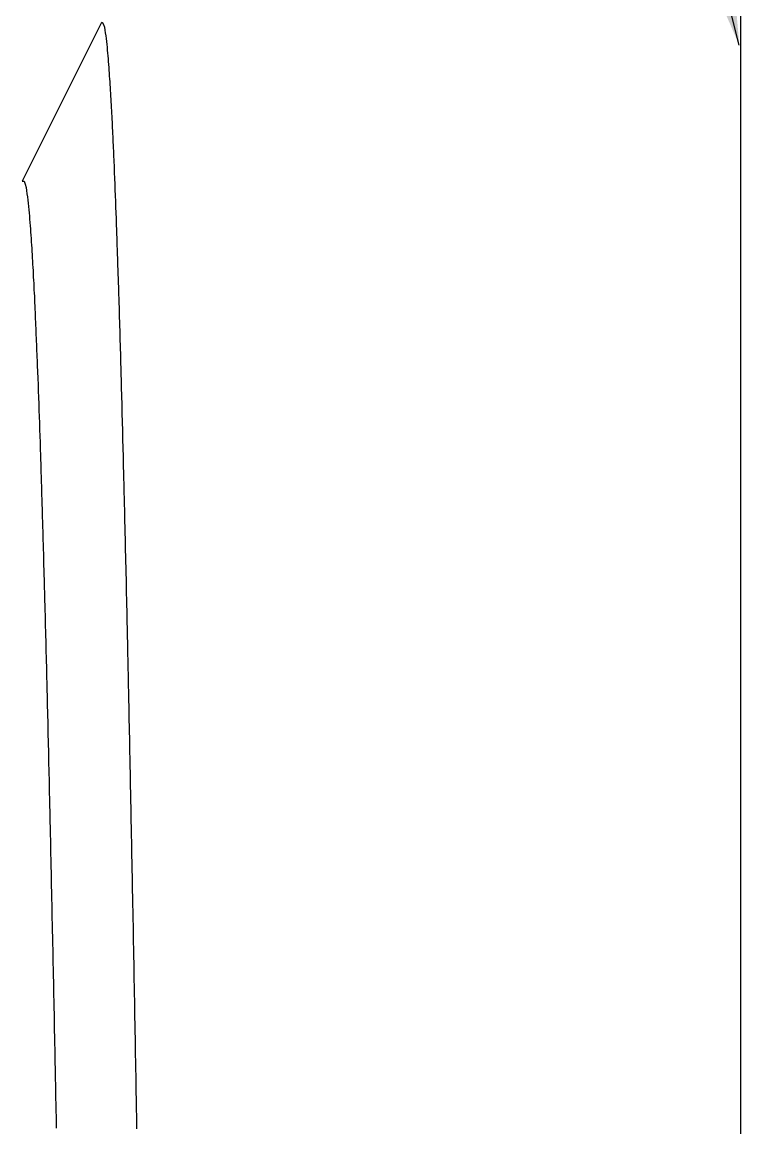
# Model space of a CAD drawing. Header units: millimetres. Extents: x 0 to 3800, y -67 to 2530.
# Drawn here: x 2239.18 to 2244.52, y 901.01 to 909.23 of the extents above; entities that cross this region are included whole.
import ezdxf

# ---------------------------------------------------------------- set-up
doc = ezdxf.new("R2010")
doc.units = ezdxf.units.MM
for name, color, linetype in [('내부선 및 부속', 4, 'Continuous'), ('외형선', 3, 'Continuous'), ('치수선', 7, 'Continuous')]:
    doc.layers.add(name, color=color, linetype=linetype)
doc.styles.add('____', font='')
doc.styles.get('____').set_extended_font_data('굴림')
doc.dimstyles.new('MSADIM', dxfattribs={"dimtxt": 33, "dimasz": 17, "dimexe": 10, "dimexo": 7.5, "dimgap": 10, "dimtad": 0, "dimtih": 1, "dimtoh": 1, "dimdec": 0, "dimzin": 1, "dimdsep": 46, "dimtxsty": '____', "dimcen": 11.25, "dimadec": 0, "dimazin": 0, "dimtfac": 1, "dimtdec": 0, "dimtix": 1, "dimtmove": 0, "dimatfit": 3, "dimfxl": 1, "dimtolj": 1, "dimtzin": 1, "dimarcsym": 0})

msp = doc.modelspace()

# ---------------------------------------------------------------- linework, layer by layer
at = {"layer": '내부선 및 부속', "linetype": 'Continuous'}
for q in [(2239.1816, 908.0468), (2239.7757, 909.2272)]:
    msp.add_line((2239.7685, 909.2199), q, dxfattribs=at)
at = {"layer": '내부선 및 부속', "linetype": 'Continuous', "flags": 128}
for points in [[(2239.7758, 909.2267), (2239.7868, 909.2097), (2239.7928, 909.1887), (2239.7968, 909.1677), (2239.7998, 909.1467), (2239.8028, 909.1257), (2239.8058, 909.1047), (2239.8078, 909.0827), (2239.8108, 909.0617), (2239.8128, 909.0407), (2239.8148, 909.0187), (2239.8168, 908.9977), (2239.8188, 908.9767), (2239.8208, 908.9547), (2239.8218, 908.9337), (2239.8238, 908.9127), (2239.8258, 908.8907), (2239.8268, 908.8697), (2239.8288, 908.8477), (2239.8298, 908.8267), (2239.8318, 908.8057), (2239.8328, 908.7837), (2239.8338, 908.7627), (2239.8358, 908.7417), (2239.8368, 908.7197), (2239.8378, 908.6987), (2239.8398, 908.6767), (2239.8408, 908.6557), (2239.8418, 908.6347), (2239.8428, 908.6127), (2239.8438, 908.5917), (2239.8448, 908.5697), (2239.8468, 908.5487), (2239.8478, 908.5277), (2239.8488, 908.5057), (2239.8498, 908.4847), (2239.8508, 908.4627), (2239.8518, 908.4417), (2239.8528, 908.4207), (2239.8538, 908.3987), (2239.8548, 908.3777), (2239.8558, 908.3557), (2239.8568, 908.3347), (2239.8578, 908.3137), (2239.8588, 908.2917), (2239.8598, 908.2707), (2239.8608, 908.2487), (2239.8618, 908.2277), (2239.8628, 908.2067), (2239.8638, 908.1847), (2239.8648, 908.1637), (2239.8658, 908.1417), (2239.8658, 908.1207), (2239.8668, 908.0987), (2239.8678, 908.0777), (2239.8688, 908.0567), (2239.8698, 908.0347), (2239.8708, 908.0137), (2239.8718, 907.9917), (2239.8718, 907.9707), (2239.8728, 907.9497), (2239.8738, 907.9277), (2239.8748, 907.9067), (2239.8758, 907.8847), (2239.8758, 907.8637), (2239.8768, 907.8427), (2239.8778, 907.8207), (2239.8788, 907.7997), (2239.8798, 907.7777), (2239.8798, 907.7567), (2239.8808, 907.7347), (2239.8818, 907.7137), (2239.8828, 907.6927), (2239.8828, 907.6707), (2239.8838, 907.6497), (2239.8848, 907.6277), (2239.8858, 907.6067), (2239.8858, 907.5857), (2239.8868, 907.5637), (2239.8878, 907.5427), (2239.8888, 907.5207), (2239.8888, 907.4997), (2239.8898, 907.4777), (2239.8908, 907.4567), (2239.8908, 907.4357), (2239.8918, 907.4137), (2239.8928, 907.3927), (2239.8938, 907.3707), (2239.8938, 907.3497), (2239.8948, 907.3287), (2239.8958, 907.3067), (2239.8958, 907.2857), (2239.8968, 907.2637), (2239.8978, 907.2427), (2239.8978, 907.2207), (2239.8988, 907.1997), (2239.8998, 907.1787), (2239.8998, 907.1567), (2239.9008, 907.1357), (2239.9018, 907.1137), (2239.9018, 907.0927), (2239.9018, 907.0927), (2239.9028, 907.0717), (2239.9038, 907.0497), (2239.9038, 907.0287), (2239.9048, 907.0067), (2239.9048, 906.9857), (2239.9058, 906.9637), (2239.9068, 906.9427), (2239.9068, 906.9217), (2239.9078, 906.8997), (2239.9088, 906.8787), (2239.9088, 906.8567), (2239.9098, 906.8357), (2239.9098, 906.8147), (2239.9108, 906.7927), (2239.9118, 906.7717), (2239.9118, 906.7497), (2239.9128, 906.7287), (2239.9128, 906.7067), (2239.9138, 906.6857), (2239.9148, 906.6647), (2239.9148, 906.6427), (2239.9158, 906.6217), (2239.9158, 906.5997), (2239.9168, 906.5787), (2239.9178, 906.5567), (2239.9178, 906.5357), (2239.9188, 906.5147), (2239.9188, 906.4927), (2239.9198, 906.4717), (2239.9208, 906.4497), (2239.9208, 906.4287), (2239.9218, 906.4077), (2239.9218, 906.3857), (2239.9228, 906.3647), (2239.9228, 906.3427), (2239.9238, 906.3217), (2239.9238, 906.2997), (2239.9248, 906.2787), (2239.9258, 906.2577), (2239.9258, 906.2357), (2239.9268, 906.2147), (2239.9268, 906.1927), (2239.9278, 906.1717), (2239.9278, 906.1497), (2239.9288, 906.1287), (2239.9288, 906.1077), (2239.9298, 906.0857), (2239.9308, 906.0647), (2239.9308, 906.0427), (2239.9318, 906.0217), (2239.9318, 906.0007), (2239.9328, 905.9787), (2239.9328, 905.9577), (2239.9338, 905.9357), (2239.9338, 905.9147), (2239.9348, 905.8927), (2239.9348, 905.8717), (2239.9358, 905.8507), (2239.9358, 905.8287), (2239.9368, 905.8077), (2239.9368, 905.7857), (2239.9378, 905.7647), (2239.9388, 905.7427), (2239.9388, 905.7217), (2239.9398, 905.7007), (2239.9398, 905.6787), (2239.9408, 905.6577), (2239.9408, 905.6357), (2239.9418, 905.6147), (2239.9418, 905.5927), (2239.9428, 905.5717), (2239.9428, 905.5507), (2239.9438, 905.5287), (2239.9438, 905.5077), (2239.9448, 905.4857), (2239.9448, 905.4647), (2239.9458, 905.4437), (2239.9458, 905.4217), (2239.9468, 905.4007), (2239.9468, 905.3787), (2239.9478, 905.3577), (2239.9478, 905.3357), (2239.9488, 905.3147), (2239.9488, 905.2937), (2239.9498, 905.2717), (2239.9498, 905.2507), (2239.9508, 905.2287), (2239.9508, 905.2077), (2239.9518, 905.1857), (2239.9518, 905.1647), (2239.9528, 905.1437), (2239.9528, 905.1217), (2239.9538, 905.1007), (2239.9538, 905.0787), (2239.9538, 905.0577), (2239.9548, 905.0367), (2239.9548, 905.0147), (2239.9558, 904.9937), (2239.9558, 904.9717), (2239.9568, 904.9507), (2239.9568, 904.9507), (2239.9568, 904.9287), (2239.9578, 904.9077), (2239.9578, 904.8867), (2239.9588, 904.8647), (2239.9588, 904.8437), (2239.9598, 904.8217), (2239.9598, 904.8007), (2239.9608, 904.7787), (2239.9608, 904.7577), (2239.9618, 904.7367), (2239.9618, 904.7147), (2239.9618, 904.6937), (2239.9628, 904.6717), (2239.9628, 904.6507), (2239.9638, 904.6287), (2239.9638, 904.6077), (2239.9648, 904.5867), (2239.9648, 904.5647), (2239.9658, 904.5437), (2239.9658, 904.5217), (2239.9668, 904.5007), (2239.9668, 904.4797), (2239.9678, 904.4577), (2239.9678, 904.4367), (2239.9678, 904.4147), (2239.9688, 904.3937), (2239.9688, 904.3717), (2239.9698, 904.3507), (2239.9698, 904.3297), (2239.9708, 904.3077), (2239.9708, 904.2867), (2239.9718, 904.2647), (2239.9718, 904.2437), (2239.9718, 904.2217), (2239.9728, 904.2007), (2239.9728, 904.1797), (2239.9738, 904.1577), (2239.9738, 904.1367), (2239.9748, 904.1147), (2239.9748, 904.0937), (2239.9758, 904.0717), (2239.9758, 904.0507), (2239.9758, 904.0297), (2239.9768, 904.0077), (2239.9768, 903.9867), (2239.9778, 903.9647), (2239.9778, 903.9437), (2239.9788, 903.9217), (2239.9788, 903.9007), (2239.9788, 903.8797), (2239.9798, 903.8577), (2239.9798, 903.8367), (2239.9808, 903.8147), (2239.9808, 903.7937), (2239.9818, 903.7727), (2239.9818, 903.7507), (2239.9828, 903.7297), (2239.9828, 903.7077), (2239.9828, 903.6867), (2239.9838, 903.6647), (2239.9838, 903.6437), (2239.9848, 903.6227), (2239.9848, 903.6007), (2239.9848, 903.5797), (2239.9858, 903.5577), (2239.9858, 903.5367), (2239.9868, 903.5147), (2239.9868, 903.4937), (2239.9878, 903.4727), (2239.9878, 903.4507), (2239.9878, 903.4297), (2239.9888, 903.4077), (2239.9888, 903.3867), (2239.9898, 903.3647), (2239.9898, 903.3437), (2239.9908, 903.3227), (2239.9908, 903.3007), (2239.9908, 903.2797), (2239.9918, 903.2577), (2239.9918, 903.2367), (2239.9928, 903.2147), (2239.9928, 903.1937), (2239.9928, 903.1727), (2239.9938, 903.1507), (2239.9938, 903.1297), (2239.9948, 903.1077), (2239.9948, 903.0867), (2239.9948, 903.0657), (2239.9958, 903.0437), (2239.9958, 903.0227), (2239.9968, 903.0007), (2239.9968, 902.9797), (2239.9978, 902.9577), (2239.9978, 902.9367), (2239.9978, 902.9157), (2239.9988, 902.8937), (2239.9988, 902.8727), (2239.9998, 902.8507), (2239.9998, 902.8297), (2239.9998, 902.8077), (2239.9998, 902.8077), (2240.0008, 902.7867), (2240.0008, 902.7657), (2240.0018, 902.7437), (2240.0018, 902.7227), (2240.0018, 902.7007), (2240.0028, 902.6797), (2240.0028, 902.6577), (2240.0038, 902.6367), (2240.0038, 902.6157), (2240.0038, 902.5937), (2240.0048, 902.5727), (2240.0048, 902.5507), (2240.0058, 902.5297), (2240.0058, 902.5077), (2240.0058, 902.4867), (2240.0068, 902.4657), (2240.0068, 902.4437), (2240.0078, 902.4227), (2240.0078, 902.4007), (2240.0078, 902.3797), (2240.0088, 902.3587), (2240.0088, 902.3367), (2240.0088, 902.3157), (2240.0098, 902.2937), (2240.0098, 902.2727), (2240.0108, 902.2507), (2240.0108, 902.2297), (2240.0108, 902.2087), (2240.0118, 902.1867), (2240.0118, 902.1657), (2240.0128, 902.1437), (2240.0128, 902.1227), (2240.0128, 902.1007), (2240.0138, 902.0797), (2240.0138, 902.0587), (2240.0148, 902.0367), (2240.0148, 902.0157), (2240.0148, 901.9937), (2240.0158, 901.9727), (2240.0158, 901.9507), (2240.0158, 901.9297), (2240.0168, 901.9087), (2240.0168, 901.8867), (2240.0178, 901.8657), (2240.0178, 901.8437), (2240.0178, 901.8227), (2240.0188, 901.8007), (2240.0188, 901.7797), (2240.0198, 901.7587), (2240.0198, 901.7367), (2240.0198, 901.7157), (2240.0208, 901.6937), (2240.0208, 901.6727), (2240.0208, 901.6507), (2240.0218, 901.6297), (2240.0218, 901.6087), (2240.0228, 901.5867), (2240.0228, 901.5657), (2240.0228, 901.5437), (2240.0238, 901.5227), (2240.0238, 901.5017), (2240.0238, 901.4797), (2240.0248, 901.4587), (2240.0248, 901.4367), (2240.0258, 901.4157), (2240.0258, 901.3937), (2240.0258, 901.3727), (2240.0268, 901.3517), (2240.0268, 901.3297), (2240.0268, 901.3087), (2240.0278, 901.2867), (2240.0278, 901.2657), (2240.0288, 901.2437), (2240.0288, 901.2227), (2240.0288, 901.2017), (2240.0298, 901.1797), (2240.0298, 901.1587), (2240.0298, 901.1367), (2240.0308, 901.1157), (2240.0308, 901.0937), (2240.0318, 901.0727), (2240.0318, 901.0517), (2240.0318, 901.0297), (2240.0328, 901.0087)], [(2239.1818, 908.0467), (2239.1978, 908.0457), (2239.2048, 908.0227), (2239.2108, 907.9997), (2239.2148, 907.9757), (2239.2178, 907.9527), (2239.2208, 907.9287), (2239.2238, 907.9047), (2239.2268, 907.8817), (2239.2288, 907.8577), (2239.2308, 907.8337), (2239.2338, 907.8097), (2239.2358, 907.7867), (2239.2378, 907.7627), (2239.2398, 907.7387), (2239.2408, 907.7147), (2239.2428, 907.6907), (2239.2448, 907.6677), (2239.2468, 907.6437), (2239.2478, 907.6197), (2239.2498, 907.5957), (2239.2508, 907.5717), (2239.2528, 907.5487), (2239.2538, 907.5247), (2239.2558, 907.5007), (2239.2568, 907.4767), (2239.2588, 907.4527), (2239.2598, 907.4287), (2239.2608, 907.4057), (2239.2628, 907.3817), (2239.2638, 907.3577), (2239.2648, 907.3337), (2239.2668, 907.3097), (2239.2678, 907.2857), (2239.2688, 907.2627), (2239.2698, 907.2387), (2239.2708, 907.2147), (2239.2728, 907.1907), (2239.2738, 907.1667), (2239.2748, 907.1427), (2239.2758, 907.1197), (2239.2768, 907.0957), (2239.2778, 907.0717), (2239.2788, 907.0477), (2239.2798, 907.0237), (2239.2808, 906.9997), (2239.2818, 906.9757), (2239.2828, 906.9527), (2239.2838, 906.9287), (2239.2848, 906.9047), (2239.2858, 906.8807), (2239.2868, 906.8567), (2239.2878, 906.8327), (2239.2888, 906.8097), (2239.2898, 906.7857), (2239.2908, 906.7617), (2239.2918, 906.7377), (2239.2928, 906.7137), (2239.2938, 906.6897), (2239.2948, 906.6657), (2239.2958, 906.6427), (2239.2968, 906.6187), (2239.2978, 906.5947), (2239.2988, 906.5707), (2239.2998, 906.5467), (2239.2998, 906.5227), (2239.3008, 906.4987), (2239.3018, 906.4757), (2239.3028, 906.4517), (2239.3038, 906.4277), (2239.3048, 906.4037), (2239.3058, 906.3797), (2239.3058, 906.3557), (2239.3068, 906.3317), (2239.3078, 906.3087), (2239.3088, 906.2847), (2239.3098, 906.2607), (2239.3108, 906.2367), (2239.3108, 906.2127), (2239.3118, 906.1887), (2239.3128, 906.1657), (2239.3138, 906.1417), (2239.3148, 906.1177), (2239.3148, 906.0937), (2239.3158, 906.0697), (2239.3168, 906.0457), (2239.3178, 906.0217), (2239.3178, 905.9987), (2239.3188, 905.9747), (2239.3198, 905.9507), (2239.3208, 905.9267), (2239.3208, 905.9027), (2239.3218, 905.8787), (2239.3228, 905.8547), (2239.3238, 905.8317), (2239.3238, 905.8077), (2239.3248, 905.7837), (2239.3258, 905.7597), (2239.3268, 905.7357), (2239.3268, 905.7117), (2239.3278, 905.6877), (2239.3278, 905.6877), (2239.3288, 905.6647), (2239.3288, 905.6407), (2239.3298, 905.6167), (2239.3308, 905.5927), (2239.3318, 905.5687), (2239.3318, 905.5447), (2239.3328, 905.5207), (2239.3338, 905.4977), (2239.3338, 905.4737), (2239.3348, 905.4497), (2239.3358, 905.4257), (2239.3358, 905.4017), (2239.3368, 905.3777), (2239.3378, 905.3537), (2239.3378, 905.3307), (2239.3388, 905.3067), (2239.3398, 905.2827), (2239.3398, 905.2587), (2239.3408, 905.2347), (2239.3418, 905.2107), (2239.3418, 905.1867), (2239.3428, 905.1637), (2239.3438, 905.1397), (2239.3438, 905.1157), (2239.3448, 905.0917), (2239.3458, 905.0677), (2239.3458, 905.0437), (2239.3468, 905.0197), (2239.3478, 904.9967), (2239.3478, 904.9727), (2239.3488, 904.9487), (2239.3488, 904.9247), (2239.3498, 904.9007), (2239.3508, 904.8767), (2239.3508, 904.8527), (2239.3518, 904.8287), (2239.3528, 904.8057), (2239.3528, 904.7817), (2239.3538, 904.7577), (2239.3538, 904.7337), (2239.3548, 904.7097), (2239.3558, 904.6857), (2239.3558, 904.6617), (2239.3568, 904.6387), (2239.3578, 904.6147), (2239.3578, 904.5907), (2239.3588, 904.5667), (2239.3588, 904.5427), (2239.3598, 904.5187), (2239.3608, 904.4947), (2239.3608, 904.4717), (2239.3618, 904.4477), (2239.3618, 904.4237), (2239.3628, 904.3997), (2239.3628, 904.3757), (2239.3638, 904.3517), (2239.3648, 904.3277), (2239.3648, 904.3047), (2239.3658, 904.2807), (2239.3658, 904.2567), (2239.3668, 904.2327), (2239.3678, 904.2087), (2239.3678, 904.1847), (2239.3688, 904.1607), (2239.3688, 904.1377), (2239.3698, 904.1137), (2239.3698, 904.0897), (2239.3708, 904.0657), (2239.3718, 904.0417), (2239.3718, 904.0177), (2239.3728, 903.9937), (2239.3728, 903.9697), (2239.3738, 903.9467), (2239.3738, 903.9227), (2239.3748, 903.8987), (2239.3758, 903.8747), (2239.3758, 903.8507), (2239.3768, 903.8267), (2239.3768, 903.8027), (2239.3778, 903.7797), (2239.3778, 903.7557), (2239.3788, 903.7317), (2239.3788, 903.7077), (2239.3798, 903.6837), (2239.3798, 903.6597), (2239.3808, 903.6357), (2239.3818, 903.6127), (2239.3818, 903.5887), (2239.3828, 903.5647), (2239.3828, 903.5407), (2239.3838, 903.5167), (2239.3838, 903.4927), (2239.3848, 903.4687), (2239.3848, 903.4457), (2239.3858, 903.4217), (2239.3858, 903.3977), (2239.3868, 903.3737), (2239.3868, 903.3497), (2239.3878, 903.3257), (2239.3888, 903.3017), (2239.3888, 903.3017), (2239.3888, 903.2787), (2239.3898, 903.2547), (2239.3898, 903.2307), (2239.3908, 903.2067), (2239.3908, 903.1827), (2239.3918, 903.1587), (2239.3918, 903.1347), (2239.3928, 903.1107), (2239.3928, 903.0877), (2239.3938, 903.0637), (2239.3938, 903.0397), (2239.3948, 903.0157), (2239.3948, 902.9917), (2239.3958, 902.9677), (2239.3958, 902.9437), (2239.3968, 902.9207), (2239.3968, 902.8967), (2239.3978, 902.8727), (2239.3978, 902.8487), (2239.3988, 902.8247), (2239.3988, 902.8007), (2239.3998, 902.7767), (2239.3998, 902.7537), (2239.4008, 902.7297), (2239.4008, 902.7057), (2239.4018, 902.6817), (2239.4018, 902.6577), (2239.4028, 902.6337), (2239.4028, 902.6097), (2239.4038, 902.5857), (2239.4038, 902.5627), (2239.4048, 902.5387), (2239.4048, 902.5147), (2239.4058, 902.4907), (2239.4058, 902.4667), (2239.4068, 902.4427), (2239.4068, 902.4187), (2239.4078, 902.3957), (2239.4078, 902.3717), (2239.4088, 902.3477), (2239.4088, 902.3237), (2239.4098, 902.2997), (2239.4098, 902.2757), (2239.4108, 902.2517), (2239.4108, 902.2287), (2239.4118, 902.2047), (2239.4118, 902.1807), (2239.4128, 902.1567), (2239.4128, 902.1327), (2239.4138, 902.1087), (2239.4138, 902.0847), (2239.4148, 902.0617), (2239.4148, 902.0377), (2239.4158, 902.0137), (2239.4158, 901.9897), (2239.4168, 901.9657), (2239.4168, 901.9417), (2239.4178, 901.9177), (2239.4178, 901.8937), (2239.4188, 901.8707), (2239.4188, 901.8467), (2239.4198, 901.8227), (2239.4198, 901.7987), (2239.4198, 901.7747), (2239.4208, 901.7507), (2239.4208, 901.7267), (2239.4218, 901.7037), (2239.4218, 901.6797), (2239.4228, 901.6557), (2239.4228, 901.6317), (2239.4238, 901.6077), (2239.4238, 901.5837), (2239.4248, 901.5597), (2239.4248, 901.5367), (2239.4258, 901.5127), (2239.4258, 901.4887), (2239.4268, 901.4647), (2239.4268, 901.4407), (2239.4278, 901.4167), (2239.4278, 901.3927), (2239.4278, 901.3687), (2239.4288, 901.3457), (2239.4288, 901.3217), (2239.4298, 901.2977), (2239.4298, 901.2737), (2239.4308, 901.2497), (2239.4308, 901.2257), (2239.4318, 901.2017), (2239.4318, 901.1787), (2239.4328, 901.1547), (2239.4328, 901.1307), (2239.4338, 901.1067), (2239.4338, 901.0827), (2239.4338, 901.0587), (2239.4348, 901.0347), (2239.4348, 901.0117)]]:
    msp.add_lwpolyline(points, dxfattribs=at)
at = {"layer": '외형선', "linetype": 'Continuous'}
msp.add_line((2244.5236, 257.8024), (2244.5236, 1103.3916), dxfattribs=at)

# ---------------------------------------------------------------- leaders
at = {"layer": '치수선', "linetype": 'Continuous'}
msp.add_leader([(2244.5119, 909.056), (2230.8223, 962.7293), (2168.2373, 962.7293)], dimstyle='MSADIM', override={"dimtxt": 25}, dxfattribs=at)

doc.saveas('drawing.dxf')
